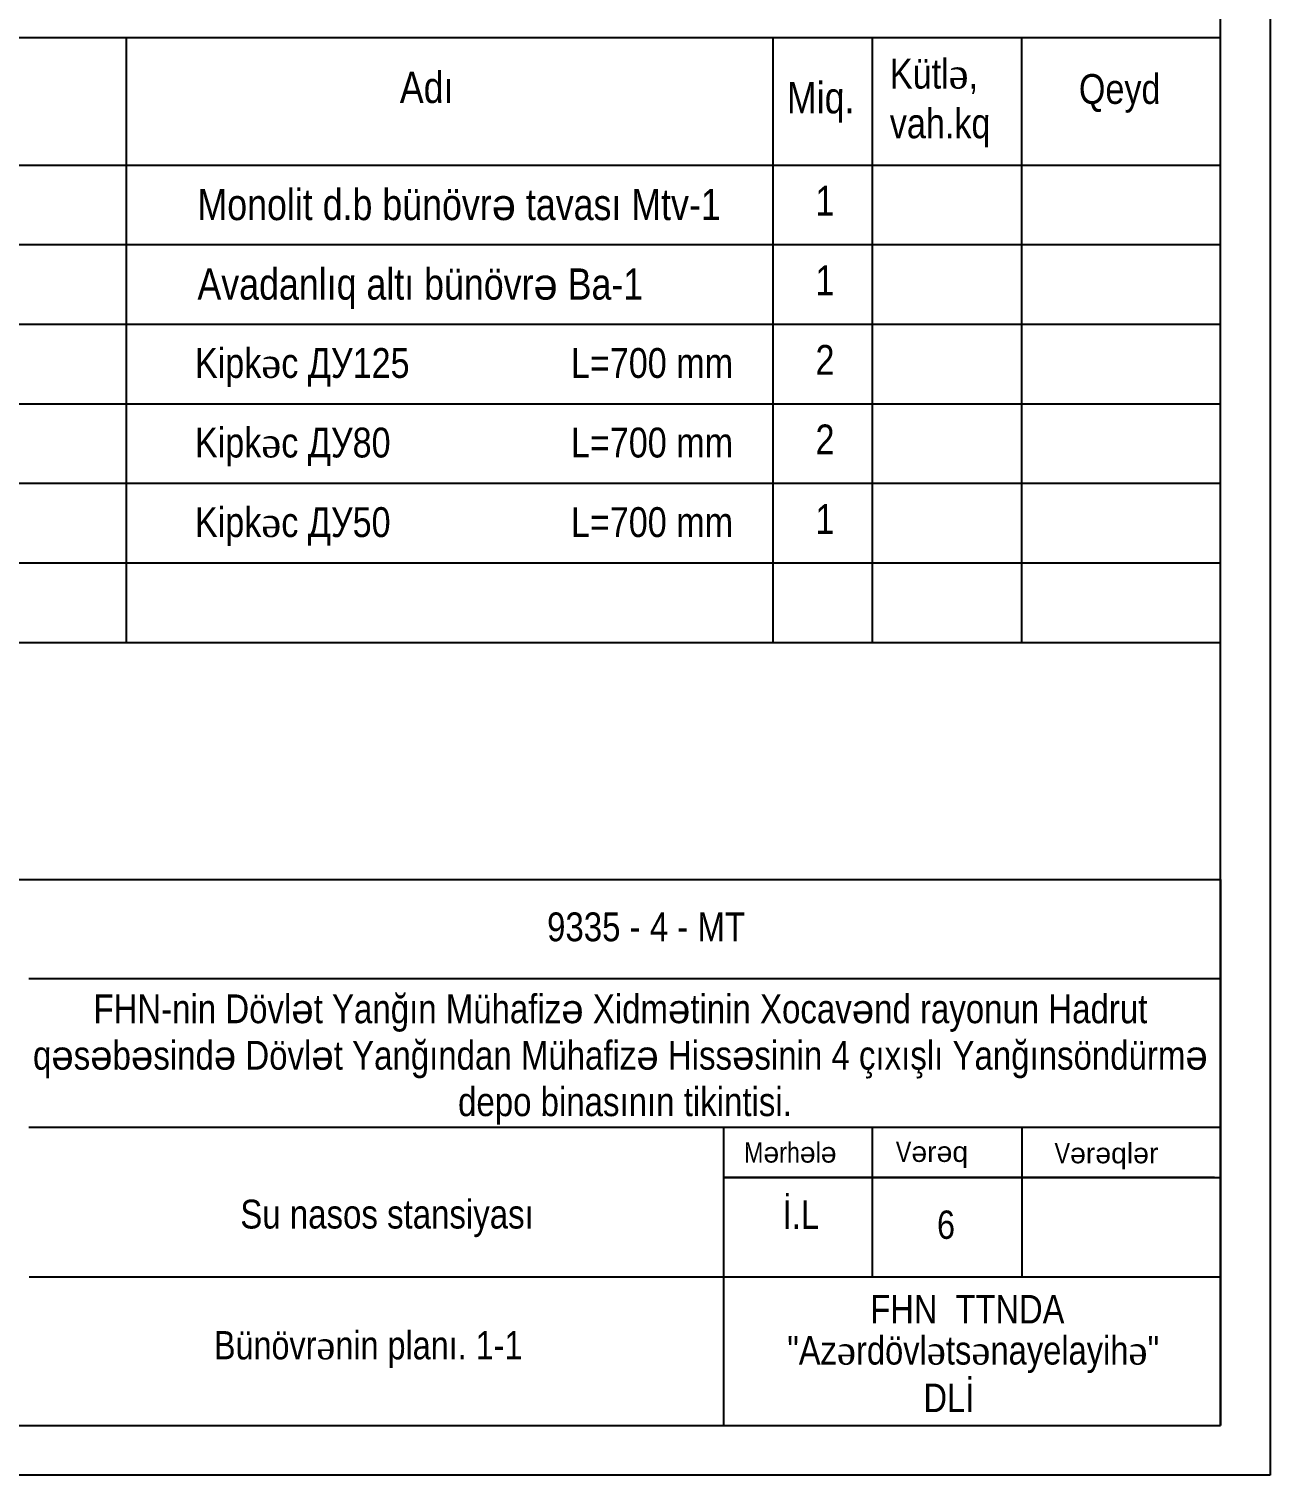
# Model space of a CAD drawing. Header units: millimetres. Extents: x 1321639 to 1366864, y -922319 to -736703.
# Drawn here: x 1352804 to 1366864, y -768653 to -752269 of the extents above; entities that cross this region are included whole.
import ezdxf

# ---------------------------------------------------------------- set-up
doc = ezdxf.new("R2010")
doc.units = ezdxf.units.MM
doc.layers.add('0_Ном._пера__7', color=7, linetype='Continuous', lineweight=60)
doc.layers.add('перегородка_Ном._пера__1', color=7, linetype='Continuous', lineweight=15)
doc.styles.add('style6', font='ARIALN.TTF', dxfattribs={"height": 300})

# ---------------------------------------------------------------- blocks, each defined once
blk = doc.blocks.new('dfvdvbvrtb')
at = {"lineweight": 25}
for p, q in [((1523117, -118590), (1523117, -146990)), ((1523117, -146990), (1482917, -146990))]:
    blk.add_line(p, q, dxfattribs=at)
at = {"lineweight": 25, "ltscale": 15}
for p, q in [((1522617, -146490), (1522617, -119090)), ((1504117, -140991), (1522617, -140991)), ((1522617, -140991), (1522617, -146490)), ((1510617, -141988), (1522618, -141988)), ((1510617, -143488), (1522616, -143488)), ((1517617, -146490), (1517617, -143483)), ((1519112, -143494), (1519112, -144994)), ((1520616, -143490), (1520616, -144989)), ((1522557, -143992), (1517617, -143992)), ((1517617, -143992), (1522617, -143992)), ((1510622, -144993), (1522611, -144993)), ((1484917, -146490), (1522617, -146490))]:
    blk.add_line(p, q, dxfattribs=at)
at = {"lineweight": 5, "ltscale": 15}
blk.add_line((1522617, -140991), (1522617, -140991), dxfattribs=at)
at = {"lineweight": 25, "attachment_point": 1, "style": 'style6'}
for s, insert, char_height, width in [('M{\\fArial|b0|i0|c0|p34;ə}rh{\\fArial|b0|i0|c0|p34;ə}l{\\fArial|b0|i0|c0|p34;ə}', (1517820, -143639), 204.44, 6178.53), ('V{\\fArial|b0|i0|c0|p34;ə\\fArial|b0|i0|c238|p34;r\\fArial|b0|i0|c0|p34;ə\\fArial|b0|i0|c238|p34;q}', (1519349, -143632), 204.44, 6178.53), ('V{\\fArial|b0|i0|c0|p34;ə\\fArial|b0|i0|c238|p34;r\\fArial|b0|i0|c0|p34;ə\\fArial|b0|i0|c238|p34;ql\\fArial|b0|i0|c0|p34;ə\\fArial|b0|i0|c238|p34;r}', (1520947, -143646), 204.444, 6178.53), ('{\\fArial Narrow|b0|i0|c238|p34;İ}.L{\\fArial Narrow|b0|i0|c186|p34;      }', (1518209, -144224), 287.12, 10102.07)]:
    blk.add_mtext(s, dxfattribs=dict(at, insert=insert, char_height=char_height, width=width))
at = {"insert": (1512748, -144217), "char_height": 290, "attachment_point": 1, "style": 'style6'}
blk.add_mtext_dynamic_manual_height_columns('{\\fArial Narrow|b0|i0|c238|p34;S}u {\\fArial Narrow|b0|i0|c238|p34;nasos stansiyası}', width=9292.34, gutter_width=0.957, heights=[0], dxfattribs=at)
at = {"ltscale": 15, "insert": (1518726, -145176), "char_height": 287.12, "attachment_point": 1, "style": 'style6'}
blk.add_mtext('  {\\fArial Narrow|b0|i0|c238|p34;  FHN  TTNDA}', dxfattribs=at)
at = {"lineweight": 25, "ltscale": 15, "insert": (1518255, -145590), "char_height": 287.122, "width": 8667.52, "attachment_point": 1, "style": 'style6'}
blk.add_mtext('"Az{\\fTimes New Roman|b0|i0|c238|p18;ə}rdövl{\\fTimes New Roman|b0|i0|c238|p18;ə}ts{\\fTimes New Roman|b0|i0|c238|p18;ə}nayelayih{\\fTimes New Roman|b0|i0|c238|p18;ə}"\\P               DL{\\fArial Narrow|b0|i0|c238|p34;İ}', dxfattribs=at)
at = {"layer": '0_Ном._пера__7', "linetype": 'Continuous', "insert": (1516575, -142806), "char_height": 290, "width": 13566.31, "attachment_point": 5, "line_spacing_factor": 0.967685, "style": 'style6'}
blk.add_mtext('{\\fArial Narrow|b0|i0|c238|p34;FHN-nin Dövl\\fArial|b0|i0|c238|p38;ə\\fArial Narrow|b0|i0|c238|p34;t Yanğın Mühafiz\\fArial|b0|i0|c238|p38;ə\\fArial Narrow|b0|i0|c238|p34; Xidm\\fArial|b0|i0|c238|p38;ə\\fArial Narrow|b0|i0|c238|p34;tinin} {\\fArial Narrow|b0|i0|c238|p34;Xocav\\fArial|b0|i0|c238|p38;ə\\fArial Narrow|b0|i0|c238|p34;nd rayonun Hadrut\\Pq\\fArial|b0|i0|c238|p38;ə\\fArial Narrow|b0|i0|c238|p34;s\\fArial|b0|i0|c238|p38;ə\\fArial Narrow|b0|i0|c238|p34;b\\fArial|b0|i0|c238|p38;ə\\fArial Narrow|b0|i0|c238|p34;sind\\fArial|b0|i0|c238|p38;ə\\fArial Narrow|b0|i0|c238|p34; Dövl\\fArial|b0|i0|c238|p38;ə\\fArial Narrow|b0|i0|c238|p34;t Yanğından Mühafiz\\fArial|b0|i0|c238|p38;ə\\fArial Narrow|b0|i0|c238|p34; Hiss\\fArial|b0|i0|c238|p38;ə\\fArial Narrow|b0|i0|c238|p34;sinin 4 çıxışlı Yanğınsöndürm\\fArial|b0|i0|c238|p38;ə\\fArial Narrow|b0|i0|c238|p34;\\P depo binasının} {\\fArial Narrow|b0|i0|c238|p34;tikintisi}.', dxfattribs=at)
at = {"layer": 'перегородка_Ном._пера__1', "linetype": 'Continuous', "insert": (1515837, -141324), "char_height": 290, "attachment_point": 1, "style": 'style6'}
blk.add_mtext('{\\fArial Narrow|b0|i0|c238|p34;9335} -{\\fArial Narrow|b0|i0|c238|p34; 4 }- {\\fArial Narrow|b0|i0|c238|p34;MT}', dxfattribs=at)

msp = doc.modelspace()

# ---------------------------------------------------------------- linework, layer by layer
for p, q in [((1345488.991, -752365.949), (1366301.474, -752365.949)), ((1353906.35, -752365.949), (1353906.35, -759219.933)), ((1361230.742, -752365.949), (1361230.742, -759219.933)), ((1362357.571, -752365.949), (1362357.571, -759219.933)), ((1364047.815, -752365.949), (1364047.815, -759219.933)), ((1345488.991, -753811.151), (1366301.474, -753811.151)), ((1345488.991, -754712.615), (1366301.474, -754712.615)), ((1345488.991, -755614.078), (1366301.474, -755614.078)), ((1345488.991, -756515.542), (1366301.474, -756515.542)), ((1345488.991, -757417.005), (1366301.474, -757417.005)), ((1345488.991, -758318.469), (1366301.474, -758318.469)), ((1345488.991, -759219.933), (1366301.474, -759219.933))]:
    msp.add_line(p, q)

# ---------------------------------------------------------------- block references
at = {"color": 0, "xscale": 1.124999992691796, "yscale": 1.124999992691796, "zscale": 1.124999992691796}
msp.add_blockref('dfvdvbvrtb', (-346642.732, -603289.399), dxfattribs=at)

# ---------------------------------------------------------------- texts
at = {"attachment_point": 1, "style": 'style6'}
for s, insert, char_height, width in [('{\\fArial Narrow|b0|i0|c238|p34;Kütl\\fTimes New Roman|b0|i0|c238|p18;ə\\fArial Narrow|b0|i0|c238|p34;,\\Pvah.kq}', (1362556.735, -752607.307), 337.50811, 1491.07996), ('{\\fArial Narrow|b0|i0|c238|p34;Adı}', (1357005.552, -752754.375), 353.70192, 830.79242), ('{\\fArial Narrow|b0|i0|c238|p34;Qeyd}', (1364697.896, -752780.698), 337.50811, 1186.98977), ('{\\fArial Narrow|b0|i0|c238|p34;Miq.}', (1361390.838, -752871.672), 353.70192, 803.10251)]:
    msp.add_mtext(s, dxfattribs=dict(at, insert=insert, char_height=char_height, width=width))
at = {"lineweight": 9, "char_height": 353.70192, "width": 7324.3916, "attachment_point": 1, "style": 'style6'}
for s, insert in [('{\\fArial Narrow|b0|i0|c238|p34;Monolit} d.b b{\\fArial Narrow|b0|i0|c238|p34;ünövr\\fArial|b0|i0|c0|p34;ə\\fArial Narrow|b0|i0|c238|p34; tavası Mtv-1}', (1354713.004, -754081.279)), ('{\\fArial Narrow|b0|i0|c238|p34;Avadanlıq altı bünövr\\fArial|b0|i0|c0|p34;ə\\fArial Narrow|b0|i0|c238|p34; Ba-1}', (1354713.004, -754982.742))]:
    msp.add_mtext(s, dxfattribs=dict(at, insert=insert))
at = {"color": 7, "lineweight": 20, "width": 1898.48311, "attachment_point": 5, "style": 'style6'}
for s, insert, char_height in [('1', (1361822.02, -754215.479), 337.508), ('1', (1361822.02, -755116.943), 337.508), ('{\\fArial Narrow|b0|i0|c238|p34;2}', (1361822.02, -756018.407), 337.50811), ('{\\fArial Narrow|b0|i0|c238|p34;2}', (1361822.02, -756919.87), 337.50811), ('{\\fArial Narrow|b0|i0|c238|p34;1}', (1361822.02, -757821.334), 337.50811)]:
    msp.add_mtext(s, dxfattribs=dict(at, insert=insert, char_height=char_height))
at = {"ltscale": 200, "char_height": 337.508108, "width": 15348.14912, "attachment_point": 1, "style": 'style6'}
for s, insert in [('      {\\fArial Narrow|b0|i0|c186|p34;         \\fArial Narrow|b0|i0|c238|p34;           } {\\fArial Narrow|b0|i0|c238|p34; \\fArial Narrow|b0|i0|c186|p34; Kipk\\fTimes New Roman|b0|i0|c238|p18;ə\\fArial Narrow|b0|i0|c238|p34;c }ДУ{\\fArial Narrow|b0|i0|c238|p34;125\\fArial Narrow|b0|i0|c186|p34;   \\fArial Narrow|b0|i0|c238|p34;   }     {\\fArial Narrow|b0|i0|c238|p34;      L=700 mm\\P\\P                           \\fArial Narrow|b0|i0|c186|p34;   }', (1351567.188, -755885.161)), ('      {\\fArial Narrow|b0|i0|c186|p34;         \\fArial Narrow|b0|i0|c238|p34;           } {\\fArial Narrow|b0|i0|c238|p34; \\fArial Narrow|b0|i0|c186|p34; Kipk\\fTimes New Roman|b0|i0|c238|p18;ə\\fArial Narrow|b0|i0|c238|p34;c }ДУ{\\fArial Narrow|b0|i0|c238|p34;8\\fArial Narrow|b0|i0|c186|p34;0   \\fArial Narrow|b0|i0|c238|p34;   }     {\\fArial Narrow|b0|i0|c238|p34;        L=700 mm\\P\\P                           \\fArial Narrow|b0|i0|c186|p34;   }', (1351567.188, -756786.624)), ('      {\\fArial Narrow|b0|i0|c186|p34;         \\fArial Narrow|b0|i0|c238|p34;           } {\\fArial Narrow|b0|i0|c238|p34; \\fArial Narrow|b0|i0|c186|p34; Kipk\\fTimes New Roman|b0|i0|c238|p18;ə\\fArial Narrow|b0|i0|c238|p34;c }ДУ{\\fArial Narrow|b0|i0|c238|p34;5\\fArial Narrow|b0|i0|c186|p34;0   \\fArial Narrow|b0|i0|c238|p34;   }     {\\fArial Narrow|b0|i0|c238|p34;        L=700 mm\\P\\P                           \\fArial Narrow|b0|i0|c186|p34;   }', (1351567.188, -757688.088))]:
    msp.add_mtext(s, dxfattribs=dict(at, insert=insert))
at = {"color": 7, "lineweight": 15, "insert": (1363090.895, -765656.471), "char_height": 320, "attachment_point": 1, "style": 'style6'}
msp.add_mtext_dynamic_manual_height_columns('6', width=753.35963, gutter_width=12.5, heights=[0], dxfattribs=at)
at = {"color": 0, "insert": (1354899.599, -767021.896), "char_height": 320, "attachment_point": 1, "style": 'style6'}
msp.add_mtext_dynamic_manual_height_columns('{\\fArial Narrow|b0|i0|c238|p34;Bünövr\\fTimes New Roman|b0|i0|c0|p18;ə\\fArial Narrow|b0|i0|c238|p34;nin planı. 1-1 }', width=9709.13675, gutter_width=1, heights=[0], dxfattribs=at)

doc.saveas('drawing.dxf')
